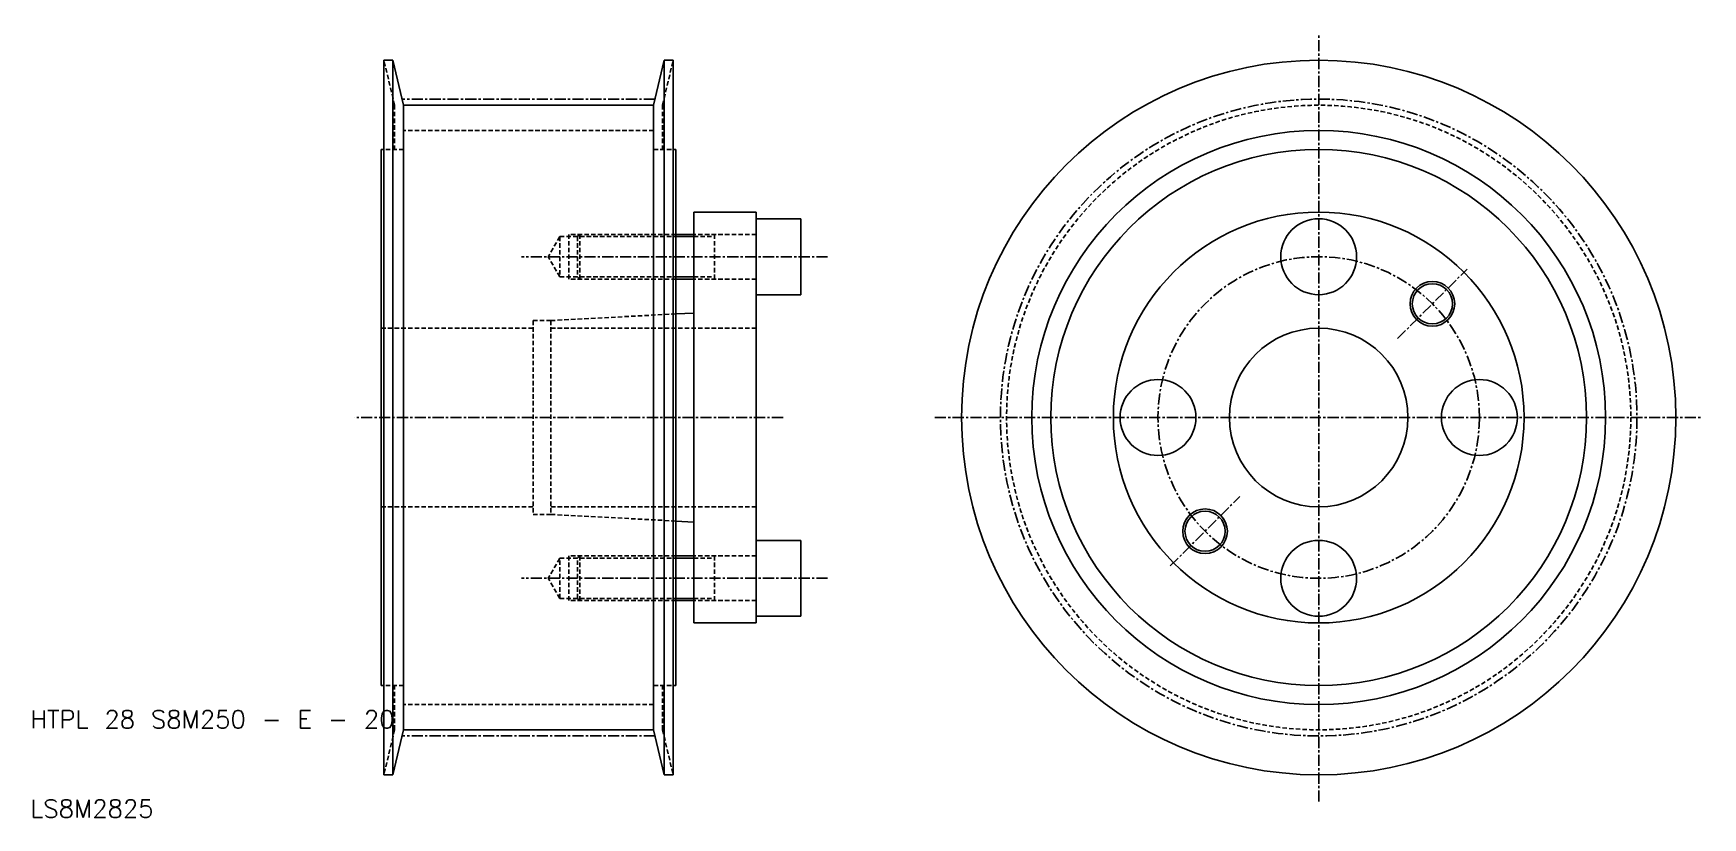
# Model space of a CAD drawing. Extents: x 6 to 193, y 10 to 98.
import ezdxf

# ---------------------------------------------------------------- set-up
doc = ezdxf.new("R2010")
doc.units = 0
doc.linetypes.add('CENTER', pattern=[2, 1.25, -0.25, 0.25, -0.25])
doc.linetypes.add('DASHED', pattern=[0.75, 0.5, -0.25])
doc.layers.get('0').update_dxf_attribs({"linetype": 'CONTINUOUS'})
doc.layers.add('CENTER', color=1, linetype='CENTER')
doc.styles.get("Standard").update_dxf_attribs({"font": 'txt.shx'})

msp = doc.modelspace()

# ---------------------------------------------------------------- linework, layer by layer
at = {"color": 7, "linetype": 'CONTINUOUS'}
for p, q in [((45.7, 94.79), (45.7, 14.79)), ((46.7, 94.79), (45.7, 94.79)), ((46.7, 94.79), (46.7, 14.79)), ((47.9, 89.76), (46.7, 94.79)), ((75.9, 89.76), (77.1, 94.79)), ((77.1, 94.79), (77.1, 14.79)), ((77.1, 94.79), (78.1, 94.79)), ((78.1, 94.79), (78.1, 14.79)), ((75.9, 89.76), (47.9, 89.76)), ((47.9, 89.76), (47.9, 19.83)), ((75.9, 89.76), (75.9, 19.83)), ((45.4, 84.79), (45.4, 24.79)), ((45.7, 84.79), (45.4, 84.79)), ((78.1, 84.79), (78.4, 84.79)), ((78.4, 84.79), (78.4, 24.79)), ((80.4, 77.79), (80.4, 31.79)), ((80.4, 77.79), (87.4, 77.79)), ((87.4, 77.79), (87.4, 31.79)), ((87.4, 77.04), (92.4, 77.04)), ((92.4, 77.04), (92.4, 72.79)), ((80.4, 75.29), (78.4, 75.29)), ((92.4, 68.54), (92.4, 72.79)), ((80.4, 70.29), (78.4, 70.29)), ((87.4, 68.54), (92.4, 68.54)), ((80.4, 66.49), (78.4, 66.39)), ((80.4, 43.09), (78.4, 43.2)), ((80.4, 39.29), (78.4, 39.29)), ((87.4, 41.04), (92.4, 41.04)), ((92.4, 41.04), (92.4, 36.79)), ((92.4, 32.54), (92.4, 36.79)), ((80.4, 34.29), (78.4, 34.29)), ((80.4, 31.79), (87.4, 31.79)), ((87.4, 32.54), (92.4, 32.54)), ((45.7, 24.79), (45.4, 24.79)), ((78.1, 24.79), (78.4, 24.79)), ((47.9, 19.83), (46.7, 14.79)), ((75.9, 19.83), (47.9, 19.83)), ((75.9, 19.83), (77.1, 14.79)), ((46.7, 14.79), (45.7, 14.79)), ((77.1, 14.79), (78.1, 14.79))]:
    msp.add_line(p, q, dxfattribs=at)
at = {"color": 3, "linetype": 'DASHED'}
for p, q in [((46.9, 89.76), (45.7, 94.79)), ((76.9, 89.76), (78.1, 94.79)), ((46.9, 89.76), (46.9, 84.79)), ((76.9, 89.76), (76.9, 84.79)), ((75.9, 86.93), (47.9, 86.93)), ((47.9, 84.79), (45.7, 84.79)), ((75.9, 84.79), (78.1, 84.79)), ((65.4, 75.04), (64.1, 72.79)), ((65.4, 75.04), (65.4, 70.54)), ((65.4, 75.04), (78.4, 75.04)), ((66.4, 75.29), (66.4, 70.29)), ((78.4, 75.29), (66.4, 75.29)), ((67.65, 75.29), (67.4, 75.04)), ((67.4, 75.04), (67.4, 70.54)), ((67.65, 75.29), (67.65, 70.29)), ((87.4, 75.29), (80.4, 75.29)), ((80.4, 75.04), (82.73, 75.04)), ((82.73, 75.29), (82.73, 70.29)), ((65.4, 70.54), (64.1, 72.79)), ((65.4, 70.54), (78.4, 70.54)), ((78.4, 70.29), (66.4, 70.29)), ((67.65, 70.29), (67.4, 70.54)), ((80.4, 70.54), (82.73, 70.54)), ((87.4, 70.29), (80.4, 70.29)), ((62.4, 65.64), (64.4, 65.64)), ((62.4, 65.64), (62.4, 43.94)), ((64.4, 65.64), (78.4, 66.39)), ((64.4, 65.64), (64.4, 43.94)), ((45.4, 64.79), (62.4, 64.79)), ((64.4, 64.79), (87.4, 64.79)), ((45.4, 44.79), (62.4, 44.79)), ((62.4, 43.94), (64.4, 43.94)), ((64.4, 44.79), (87.4, 44.79)), ((64.4, 43.94), (78.4, 43.2)), ((66.4, 34.29), (66.4, 39.29)), ((78.4, 39.29), (66.4, 39.29)), ((67.65, 39.29), (67.4, 39.04)), ((67.65, 34.29), (67.65, 39.29)), ((87.4, 39.29), (80.4, 39.29)), ((82.73, 34.29), (82.73, 39.29)), ((65.4, 39.04), (64.1, 36.79)), ((65.4, 34.54), (65.4, 39.04)), ((65.4, 39.04), (78.4, 39.04)), ((67.4, 34.54), (67.4, 39.04)), ((80.4, 39.04), (82.73, 39.04)), ((65.4, 34.54), (64.1, 36.79)), ((65.4, 34.54), (78.4, 34.54)), ((78.4, 34.29), (66.4, 34.29)), ((67.65, 34.29), (67.4, 34.54)), ((80.4, 34.54), (82.73, 34.54)), ((87.4, 34.29), (80.4, 34.29)), ((47.9, 24.79), (45.7, 24.79)), ((46.9, 19.83), (46.9, 24.79)), ((75.9, 24.79), (78.1, 24.79)), ((76.9, 19.83), (76.9, 24.79)), ((75.9, 22.66), (47.9, 22.66)), ((46.9, 19.83), (45.7, 14.79)), ((76.9, 19.83), (78.1, 14.79))]:
    msp.add_line(p, q, dxfattribs=at)
at = {"color": 3, "linetype": 'CONTINUOUS'}
for p, q in [((80.4, 75.04), (78.4, 75.04)), ((80.4, 70.54), (78.4, 70.54)), ((80.4, 39.04), (78.4, 39.04)), ((80.4, 34.54), (78.4, 34.54))]:
    msp.add_line(p, q, dxfattribs=at)
at = {"color": 7, "linetype": 'CONTINUOUS'}
for centre, radius in [((150.4, 54.79), 40), ((150.4, 54.79), 30), ((150.4, 54.79), 23), ((150.4, 54.79), 23), ((150.4, 72.79), 4.25), ((163.13, 67.52), 2.25), ((150.4, 54.79), 10), ((132.4, 54.79), 4.25), ((168.4, 54.79), 4.25), ((137.67, 42.06), 2.25), ((150.4, 36.79), 4.25)]:
    msp.add_circle(centre, radius, dxfattribs=at)
at = {"color": 3, "linetype": 'DASHED'}
msp.add_circle((150.4, 54.79), 34.96, dxfattribs=at)
at = {"color": 3, "linetype": 'CONTINUOUS'}
for centre, radius in [((150.4, 54.79), 32.13), ((163.13, 67.52), 2.5), ((137.67, 42.06), 2.5)]:
    msp.add_circle(centre, radius, dxfattribs=at)
at = {"layer": 'CENTER', "color": 1, "linetype": 'CENTER'}
for p, q in [((150.4, 11.79), (150.4, 97.79)), ((76.06, 90.44), (47.74, 90.44)), ((95.4, 72.79), (61.1, 72.79)), ((159.24, 63.63), (167.02, 71.41)), ((90.4, 54.79), (42.4, 54.79)), ((107.4, 54.79), (193.4, 54.79)), ((133.78, 38.17), (141.56, 45.95)), ((95.4, 36.79), (61.1, 36.79)), ((76.06, 19.14), (47.74, 19.14))]:
    msp.add_line(p, q, dxfattribs=at)
for radius in [35.65, 18]:
    msp.add_circle((150.4, 54.79), radius, dxfattribs=at)

# ---------------------------------------------------------------- texts
for s, p in [('HTPL 28 S8M250 - E - 20', (6.1, 20)), ('LS8M2825', (6.1, 10))]:
    msp.add_text(s, height=2).set_placement(p)

doc.saveas('drawing.dxf')
